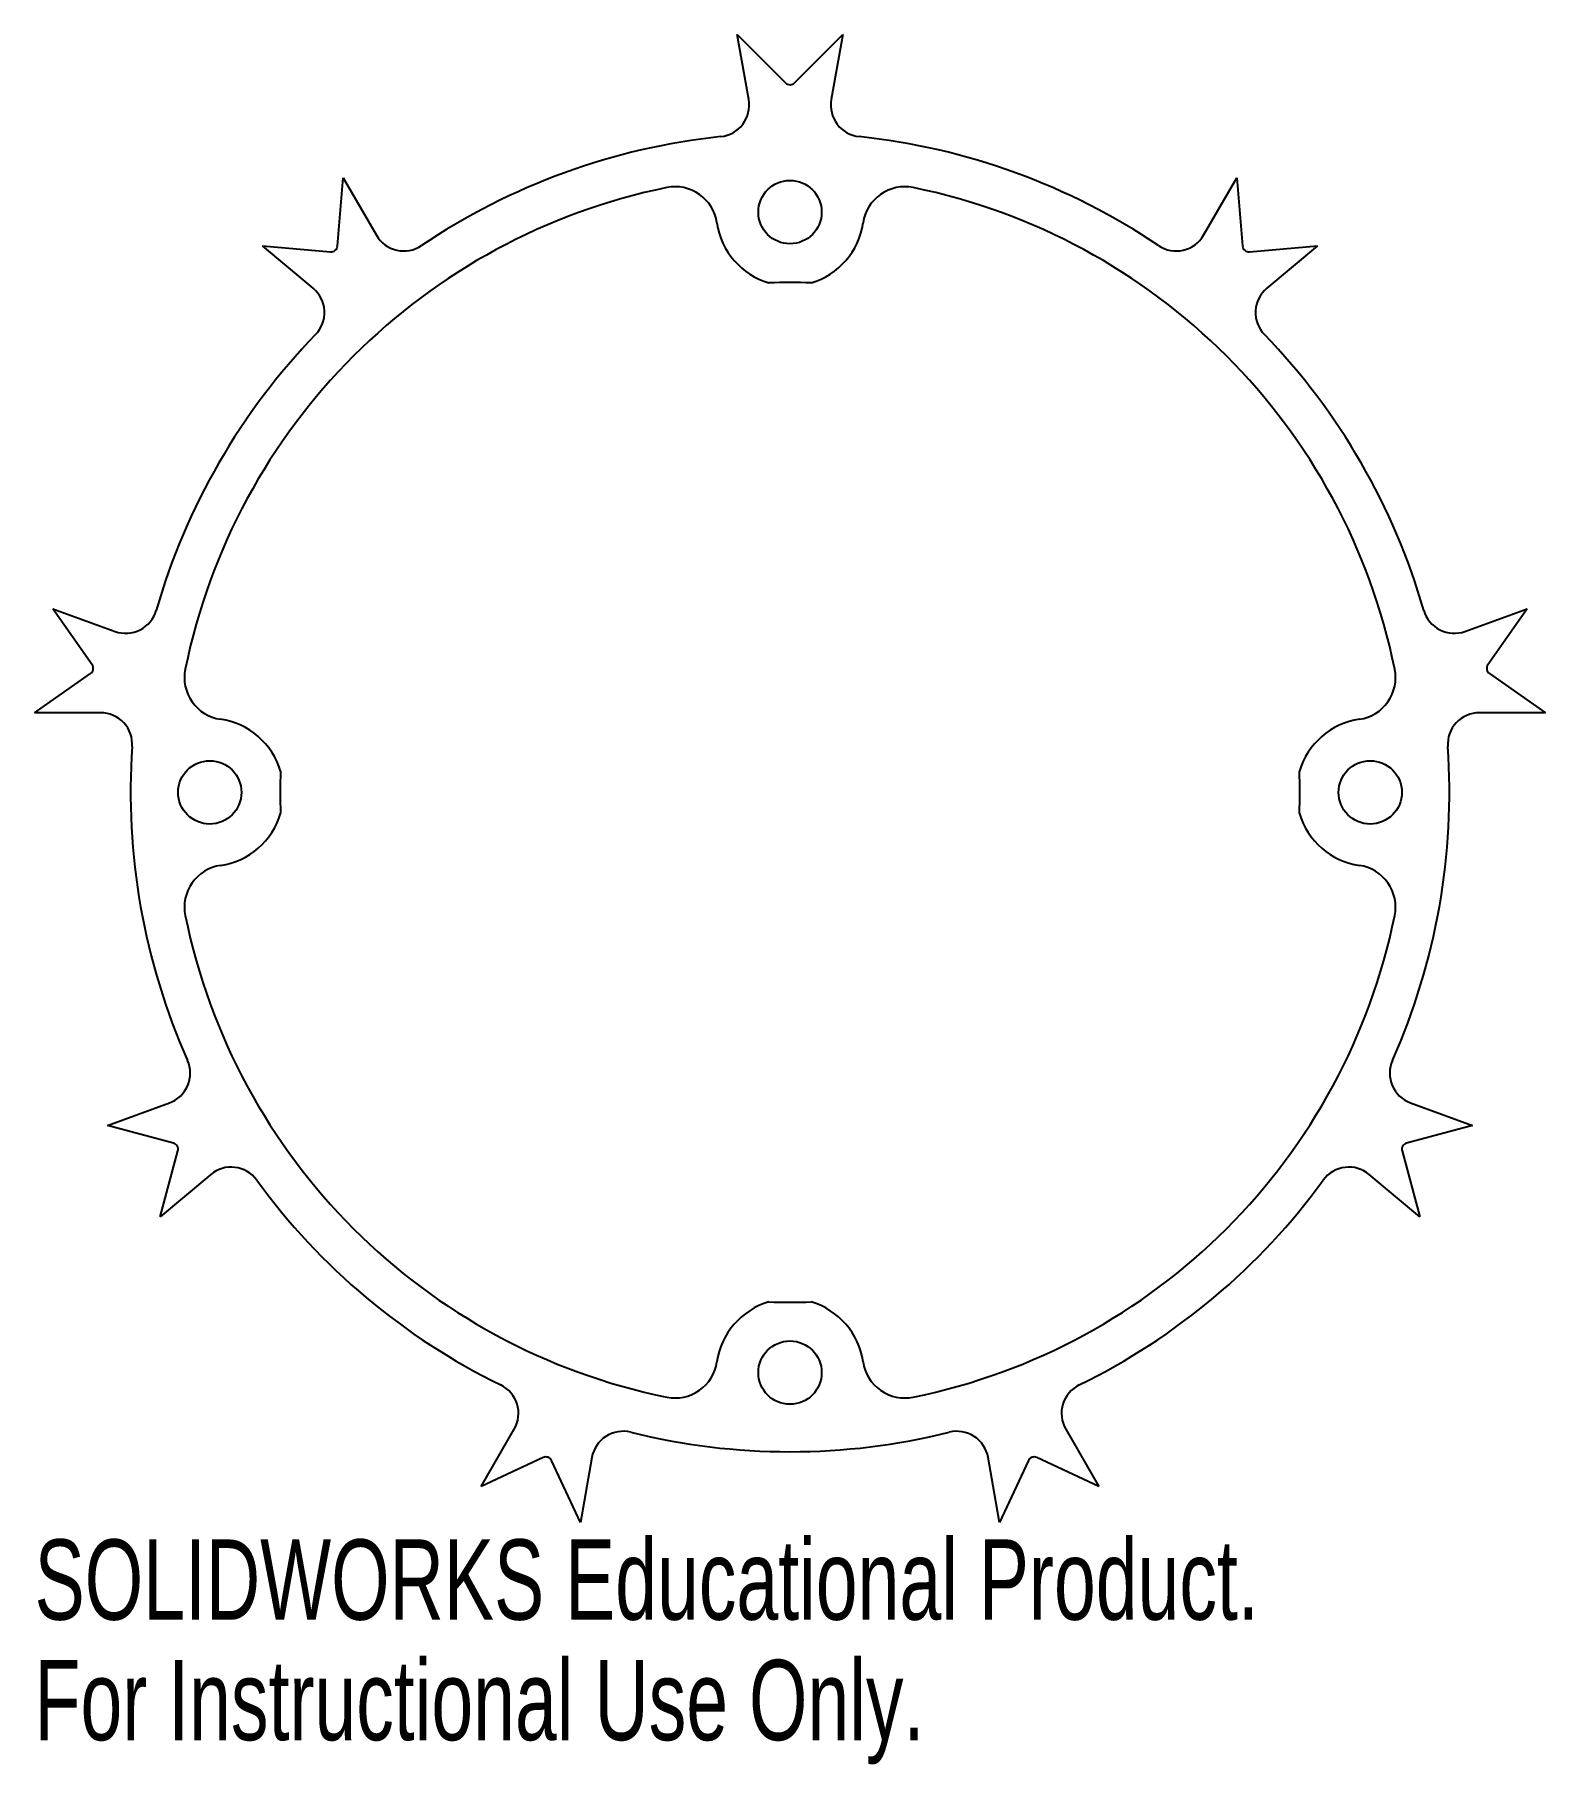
# Model space of a CAD drawing. Header units: inches. Extents: x -1.79 to 1.79, y -2.3 to 1.8.
import ezdxf

# ---------------------------------------------------------------- set-up
doc = ezdxf.new("R2010")
doc.units = ezdxf.units.IN
doc.header["$MEASUREMENT"] = 0
doc.styles.add('SLDTEXTSTYLE0', font='TXT', dxfattribs={"width": 0.7})

msp = doc.modelspace()

# ---------------------------------------------------------------- linework, layer by layer
at = {"color": 7, "linetype": 'Continuous', "lineweight": 25}
for p, q in [((-0.0979, 1.6415), (-0.125, 1.7957)), ((-0.125, 1.7957), (-0.0106, 1.6812)), ((0.0106, 1.6812), (0.125, 1.7957)), ((0.125, 1.7957), (0.0979, 1.6415)), ((-1.0725, 1.2947), (-1.0585, 1.4559)), ((-1.0585, 1.4559), (-0.9801, 1.3203)), ((0.9801, 1.3203), (1.0585, 1.4559)), ((1.0585, 1.4559), (1.0725, 1.2947)), ((-1.1301, 1.1945), (-1.25, 1.2952)), ((-1.25, 1.2952), (-1.0888, 1.281)), ((1.0888, 1.281), (1.25, 1.2952)), ((1.25, 1.2952), (1.1301, 1.1945)), ((-1.7467, 0.4349), (-1.5995, 0.3814)), ((-1.6538, 0.3024), (-1.7467, 0.4349)), ((1.5995, 0.3814), (1.7467, 0.4349)), ((1.7467, 0.4349), (1.6538, 0.3024)), ((-1.7901, 0.1887), (-1.6575, 0.2815)), ((1.6575, 0.2815), (1.7901, 0.1887)), ((-1.6335, 0.1887), (-1.7901, 0.1887)), ((1.7901, 0.1887), (1.6335, 0.1887)), ((-1.6176, -0.7896), (-1.4705, -0.736)), ((1.4705, -0.736), (1.6176, -0.7896)), ((-1.4613, -0.8314), (-1.6176, -0.7896)), ((1.6176, -0.7896), (1.4613, -0.8314)), ((-1.4926, -1.0061), (-1.4507, -0.8498)), ((1.4507, -0.8498), (1.4926, -1.0061)), ((-1.3726, -0.9055), (-1.4926, -1.0061)), ((1.4926, -1.0061), (1.3726, -0.9055)), ((-0.7316, -1.6446), (-0.6534, -1.509)), ((0.6534, -1.509), (0.7316, -1.6446)), ((-0.585, -1.5762), (-0.7316, -1.6446)), ((-0.4967, -1.7301), (-0.565, -1.5834)), ((-0.4695, -1.5759), (-0.4967, -1.7301)), ((0.4967, -1.7301), (0.4695, -1.5759)), ((0.565, -1.5834), (0.4967, -1.7301)), ((0.7316, -1.6446), (0.585, -1.5762))]:
    msp.add_line(p, q, dxfattribs=at)
for centre in [(0, 1.375), (-1.375, 0), (1.375, 0), (0, -1.375)]:
    msp.add_circle(centre, 0.075, dxfattribs=at)
for centre, radius, start, end in [((0, 1.6918), 0.015, 224.9821, 315.0179), ((-0.1717, 1.6285), 0.075, 276.0198, 9.9821), ((0.1717, 1.6285), 0.075, 170.0179, 263.9802), ((0, 0), 1.5625, 96.0198, 123.9802), ((0, 0), 1.5625, 56.0198, 83.9802), ((-0.2721, 1.3351), 0.1, 8.3516, 101.5191), ((0.2721, 1.3351), 0.1, 78.4809, 171.6484), ((0, 0), 1.4625, 101.5191, 168.4809), ((0, 0), 1.4625, 11.5191, 78.4809), ((-0.9152, 1.3579), 0.075, 210.0179, 303.9802), ((0, 1.375), 0.175, 188.3516, 253.3985), ((0, 1.375), 0.175, 286.6015, 351.6484), ((0.9152, 1.3579), 0.075, 236.0198, 329.9821), ((-1.0875, 1.296), 0.015, 264.9821, 355.0179), ((1.0875, 1.296), 0.015, 184.9821, 275.0179), ((-1.1783, 1.1371), 0.075, 316.0198, 49.9821), ((0, 0), 1.2083, 87.6285, 92.3715), ((1.1783, 1.1371), 0.075, 130.0179, 223.9802), ((0, 0), 1.5625, 136.0198, 163.9802), ((0, 0), 1.5625, 16.0198, 43.9802), ((-1.5739, 0.4519), 0.075, 250.0179, 343.9802), ((1.5739, 0.4519), 0.075, 196.0198, 289.9821), ((-1.6661, 0.2938), 0.015, 304.9821, 35.0179), ((-1.3351, 0.2721), 0.1, 168.4809, 261.6484), ((1.3351, 0.2721), 0.1, 278.3516, 11.5191), ((1.6661, 0.2938), 0.015, 144.9821, 235.0179), ((-1.6336, 0.1137), 0.075, 356.0198, 89.9821), ((-1.375, 0), 0.175, 16.6015, 81.6484), ((1.375, 0), 0.175, 98.3516, 163.3985), ((1.6336, 0.1137), 0.075, 90.0179, 183.9802), ((0, 0), 1.5625, 176.0198, 203.9802), ((0, 0), 1.5625, 336.0198, 3.9802), ((0, 0), 1.2083, 177.6285, 182.3715), ((0, 0), 1.2083, 357.6285, 2.3715), ((-1.375, 0), 0.175, 278.3516, 343.3985), ((1.375, 0), 0.175, 196.6015, 261.6484), ((-1.3351, -0.2721), 0.1, 98.3516, 191.5191), ((1.3351, -0.2721), 0.1, 348.4809, 81.6484), ((0, 0), 1.4625, 191.5191, 258.4809), ((0, 0), 1.4625, 281.5191, 348.4809), ((-1.4962, -0.6655), 0.075, 290.0179, 23.9802), ((1.4962, -0.6655), 0.075, 156.0198, 249.9821), ((-1.4651, -0.8459), 0.015, 344.9821, 75.0179), ((1.4651, -0.8459), 0.015, 104.9821, 195.0179), ((-1.3244, -0.963), 0.075, 36.0198, 129.9821), ((1.3244, -0.963), 0.075, 50.0179, 143.9802), ((0, 0), 1.5625, 216.0198, 243.9802), ((0, 0), 1.5625, 296.0198, 323.9802), ((0, -1.375), 0.175, 106.6015, 171.6484), ((0, 0), 1.2083, 267.6285, 272.3715), ((0, -1.375), 0.175, 8.3516, 73.3985), ((-0.2721, -1.3351), 0.1, 258.4809, 351.6484), ((0.2721, -1.3351), 0.1, 188.3516, 281.5191), ((-0.7183, -1.4715), 0.075, 330.0179, 63.9802), ((0.7183, -1.4715), 0.075, 116.0198, 209.9821), ((-0.3956, -1.589), 0.075, 76.0198, 169.9821), ((0, 0), 1.5625, 256.0198, 283.9802), ((0.3956, -1.589), 0.075, 10.0179, 103.9802), ((-0.5786, -1.5898), 0.015, 24.9821, 115.0179), ((0.5786, -1.5898), 0.015, 64.9821, 155.0179)]:
    msp.add_arc(centre, radius, start, end, dxfattribs=at)

# ---------------------------------------------------------------- texts
at = {"color": 7, "linetype": 'Continuous', "char_height": 0.1903, "attachment_point": 1, "style": 'SLDTEXTSTYLE0'}
for s, insert in [('SOLIDWORKS Educational Product.', (-1.7901, -1.7703)), ('For Instructional Use Only.', (-1.7901, -2.0557))]:
    msp.add_mtext(s, dxfattribs=dict(at, insert=insert))

doc.saveas('drawing.dxf')
